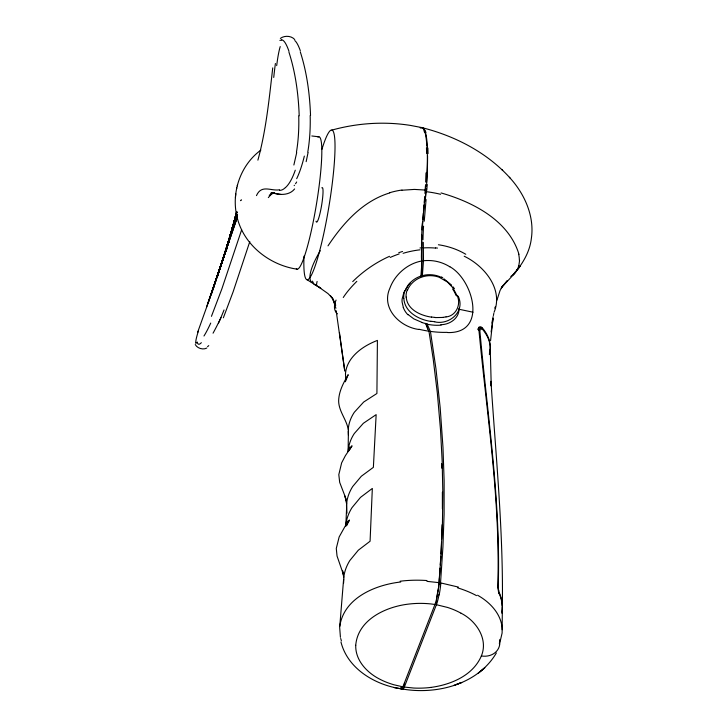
<?xml version="1.0" encoding="UTF-8"?>
<svg xmlns="http://www.w3.org/2000/svg" width="727" height="727" viewBox="0 0 727 727"><rect width="100%" height="100%" fill="white"/><g stroke="black" fill="none" stroke-linecap="round" stroke-linejoin="round"><path stroke-width="1.09" d="M499.849 639.396L499.385 643.822M348.115 451.422L348.469 427.385A122.181 62.567 5 0 1 354.367 412.218L363.673 402.04L376.913 393.489L377.413 340.4C367.526 344.271 357.948 349.905 351.441 358.484A100.744 51.581 5 0 0 345.47 373.805L345.807 379.839M343.58 583.163L344.053 575.421A142.419 72.927 5 0 1 349.878 560.462L358.32 550.203L370.079 541.233L372.333 488.435L360.501 497.377L352.013 507.637A141.356 72.382 5 0 0 346.179 522.613L345.852 525.512M423.314 242.327L423.487 260.757L422.332 276.033M442.389 508.818L442.38 492.197M430.902 687.415C450.822 684.761 472.977 675.601 481.356 655.963A17.503 14.867 21.3 0 0 499.84 642.704L502.112 632.999L502.357 607.281M421.86 241.873L422.033 260.966L420.86 276.714M442.116 524.749L441.634 539.225M425.995 172.899L425.64 182.05M345.798 526.239L346.897 501.476A138.157 70.746 5 0 1 352.74 486.472L361.346 476.23L373.378 467.343L376.15 414.635L363.355 423.296L354.313 433.51A127.734 65.403 5 0 0 348.433 448.614L348.188 451.558M440.844 324.696C449.859 324.687 459.555 318.153 459.01 308.321M447.605 332.566C488.09 333.729 473.195 279.541 449.877 266.745M430.893 687.406A53.344 27.308 5 0 1 413.745 688.042L404.33 687.07L404.503 682.744M421.796 234.939L421.424 256.676L421.969 275.969M404.33 687.07L436.391 604.71L436.691 597.14L438.663 587.152L441.071 554.528L442.461 522.513L442.825 492.606L442.161 461.263L440.517 429.993L437.354 393.207L433.228 359.265L428.994 331.476L425.468 323.361M441.507 542.36L440.935 554.001M519.578 260.42L518.787 265.946M440.816 556.137L440.298 564.806M422.033 229.896L422.605 221.326M343.607 579.283L339.673 627.501L340.427 637.315M425.431 185.867L424.941 193.455M422.378 227.46L424.668 199.38M425.768 184.385L425.395 190.065L414.39 189.411L401.995 190.229M427.176 184.603L426.804 190.238M440.089 568.105L439.499 576.638M439.426 577.656L439.208 580.6M424.25 221.208L426.077 199.561M424.722 196.363L424.241 202.388M439.117 582.745L439.235 581.291M440.462 584.063L442.916 547.086L444.097 514.153L444.124 480.756L442.97 447.232L440.171 407.602L435.955 368.762L430.475 331.685L426.967 323.697L427.531 329.013M260.839 150.144C240.891 164.711 231.44 191.383 236.666 215.356M422.741 219.627L423.305 212.956M439.108 582.9L439.017 583.935M490.552 340.754L493.07 318.353L491.125 331.966M424.014 204.969L423.45 211.33M235.793 193.8L235.421 197.608M272.743 67.884C269.181 98.827 266.155 130.015 257.894 160.158M339.782 626.292C343.898 597.848 375.368 584.826 400.731 581.991M308.084 152.47L306.158 161.658M437.627 593.968L437.436 594.959M439.044 594.241L438.872 595.195M296.716 152.561L293.872 165.002M491.87 323.097L493.151 316.599M437.454 594.904L437.463 594.84A17.521 2.372 -81.5 0 1 434.973 604.282M493.379 315.527L493.833 313.373M494.069 312.292C503.72 289.173 484.164 265.746 464.208 256.231M236.666 188.52L236.793 187.984M237.284 185.876L237.529 184.812M232.858 227.978L236.52 212.947M232.013 230.659L236.648 212.357L230.995 234.267M232.031 230.586L236.729 211.966L226.215 250.179M231.259 233.213L236.566 212.511M236.72 212.002L229.877 238.129L236.648 212.13M229.841 237.774L236.711 211.893M229.859 237.765L236.493 212.92L229.814 237.556M227.76 245.072L236.757 211.766M228.36 242.927L229.232 239.701M496.886 300.333L500.049 290.536L502.33 286.338L501.221 288.274L507.237 280.776L502.366 286.293C515.707 273.152 529.12 257.749 531.364 238.411C534.681 215.983 524.367 193.473 509.373 177.261M346.743 524.958L347.806 521.095M226.224 250.188L236.511 213.147M236.775 212.039L225.47 252.287L236.557 213.22M236.52 213.211L223.316 258.739L236.702 213.429M221.889 263.056L236.657 213.42M221.935 263.074L236.638 214.629M219.727 269.735L236.584 214.674M345.343 381.766L348.188 374.696C343.489 382.793 338.827 391.371 338.637 400.977C338.791 411.736 347.052 419.988 348.387 430.429M219.745 269.735L236.775 214.656L217.518 276.351L236.957 214.592M197.58 332.475L211.066 294.817M236.984 214.42L213.029 289.428L237.538 214.501M348.878 450.649L350.096 446.914L348.824 450.804M211.902 292.527L211.339 294.062L237.493 214.556M211.339 294.062L237.193 216.073M249.797 241.609L233.14 291.781L223.362 317.808M237.511 215.038L208.076 302.932L237.375 217.1M206.513 307.176L237.356 217.091M241.655 229.777L221.862 288.901L211.448 316.336M212.184 291.763L212.747 290.209M481.356 655.963C488.499 638.96 476.13 620.758 461.027 613.206M495.251 306.912L494.733 308.13M405.13 290.773C407.72 283.821 413.736 278.45 420.724 276.16A27.762 26.19 38.7 0 1 439.49 276.533M407.465 290.182C410.001 283.839 415.653 279.023 422.114 276.978A26.608 25.345 43.1 0 1 439.617 277.387M346.57 525.703L349.496 520.032L345.225 526.039L339.155 536.935L336.283 548.449L337.037 556.019L343.417 574.475L342.481 570.431L343.689 577.193M349.742 449.568L352.022 445.796L345.389 455.675L341.635 462.872L338.809 474.649L339.691 482.392L345.334 497.068L346.488 501.267L344.98 496.087L346.597 503.956M496.387 652.919C478.084 684.225 437.127 694.785 403.203 689.141M328.004 245.862C343.117 223.125 362.818 201.043 389.781 192.909M256.467 195.618C261.566 184.067 271.18 191.374 279.531 189.783M269.244 195.336L269.69 194.791M514.034 273.625L515.443 271.907M516.852 270.199L520.378 265.928L513.053 274.779L510.808 276.469M407.874 286.174L403.912 292.39L402.113 299.124A25.3 20.247 -24.6 0 0 402.095 301.987L403.331 307.448M268.318 197.608L271.162 194.391L270.489 194.854L274.061 192.664L271.198 192.846M208.758 345.607L207.531 346.724M270.58 193.764L271.471 192.864M294.626 188.965C289.264 195.581 279.713 195.245 272.334 192.773L274.879 193.264L272.334 192.773M352.722 281.603C363.336 271.035 375.877 262.42 389.545 256.295M206.759 348.051C203.133 350.15 197.117 348.306 195.254 344.543M197.035 342.599L195.854 343.117M280.34 38.413C284.402 35.323 291.282 35.605 294.744 39.54M279.886 40.43L281.694 40.012M455.429 684.825L461.709 682.453L453.693 685.47M398.76 252.678L402.549 251.469M331.903 130.088C357.384 123.045 384.229 121.264 410.364 125.398L421.451 127.516M446.069 316.945C456.265 315.882 461.445 304.15 457.056 295.307M422.033 260.966C408.047 263.21 394.925 274.352 389.945 288.065C380.73 308.021 399.696 326.977 418.77 329.458M423.487 260.757L426.685 260.493M419.979 247.971L421.86 247.807M442.952 317.454L435.246 317.581M434.755 321.861C449.54 325.278 465.58 311.365 458.174 296.18M426.958 581.355L439.126 582.663M435.573 247.88L437.49 248.08M311.819 135.976L318.889 136.803M440.562 582.89L458.401 587.089M478.766 327.277C484.864 330.058 480.683 325.078 479.102 327.304A4.589 1.836 71.5 0 0 478.848 328.404A4.353 1.799 70.4 0 0 478.848 329.295C486.917 414.735 500.503 500.112 497.786 586.189A5.38 1.309 83 0 0 497.877 587.97L498.468 591.405M480.465 328.822L482.11 329.095L481.728 328.722A6.906 2.699 77 0 0 481.11 328.377M477.457 329.067L478.857 329.331M478.339 329.976L479.811 330.222C487.39 415.617 500.876 500.903 498.222 586.88A4.053 0.927 83.4 0 0 498.304 588.216L498.622 590.388M340.954 641.959C347.615 668.795 375.087 684.925 400.922 688.76M394.052 687.588L401.777 688.905M280.976 194.491L274.27 193.3M436.391 604.71L447.623 607.463A54.298 27.808 5 0 1 461.018 613.215M431.529 317.154C420.688 315.591 407.047 309.62 406.22 297.07M430.793 321.398C418.761 319.644 404.63 312.056 403.839 298.47M297.134 269.19C269.108 265.091 243.009 244.417 236.848 216.11M458.973 309.239L473.013 312.21M426.731 323.997L425.44 323.642M441.071 192.946C472.795 201.942 508.864 220.508 518.978 254.359M422.86 127.861C455.629 136.294 487.099 152.625 509.99 177.924M481.101 328.34L480.056 328.586L479.811 330.222M421.878 322.37L413.799 318.862L408.101 314.564M439.59 277.478L447.523 282.076L453.548 288.528M439.453 276.642L440.971 277.278M441.289 276.932L442.761 277.659M314.746 284.711L320.798 288.21L306.967 279.677M477.566 595.231C490.18 602.265 501.866 614.497 502.203 629.718M443.888 278.795L451.621 285.129M318.726 287.02L327.959 293.563L331.93 297.552L330.349 295.707L333.448 300.306L335.71 305.285L332.457 298.025L335.901 308.266M313.855 284.121L312.446 281.104M501.993 169.673L502.693 170.4M453.085 286.874L454.42 288.701M402.304 688.896L402.295 688.86A17.493 2.39 -81.9 0 1 401.904 687.46M499.276 593.977L499.004 593.268M499.204 592.469L499.304 592.714A126.58 64.812 5 0 1 501.957 612.016M424.023 130.733L424.604 132.568M425.431 131.069L426.013 132.896M300.269 51.799C306.885 72.336 309.757 93.965 310.529 115.475M288.937 52.135C295.535 72.673 298.433 94.292 299.197 115.802M341.399 640.869L340.709 638.497M336.138 310.656L344.771 371.124M339.436 332.457L344.662 370.061M346.97 513.153L346.488 505.356M348.206 431.32L348.442 435.273M427.876 148.026L428.049 153.67M426.467 147.708L426.64 153.379M441.662 463.681L441.834 468.206M490.28 349.505L491.243 386.055L490.961 381.275C495.85 456.12 503.402 530.892 502.366 605.991M317.917 137.076A67.084 8.515 -80.6 0 1 316.49 203.923A67.084 8.515 -80.6 0 1 296.298 268.717M296.652 181.995A77.098 18.52 -81.8 0 1 295.544 183.731M294.435 185.267A77.098 18.52 -81.8 0 1 294.162 185.621M304.349 156.078A76.053 19.62 -85.3 0 1 296.698 178.669M310.175 115.548A67.556 21.992 89.7 0 1 307.794 151.998M294.789 40.558A66.475 11.368 84.4 0 1 300.296 50.672M221.008 317.644A76.181 6.261 -67.4 0 1 213.047 333.193M224.043 309.956A78.661 9.678 -72 0 1 218.418 323.315M210.73 323.07A77.089 12.477 -74.2 0 1 203.978 336.001M201.334 342.69A76.053 9.033 -71.7 0 1 197.244 342.008M195.917 342.98A67.556 5.307 -65.8 0 1 198.535 330.631M228.451 242.1A66.475 5.198 -71.3 0 1 228.305 242.564M226.433 248.652A66.475 5.198 -71.3 0 1 226.133 249.606M240.483 200.697A76.181 4.335 -72.4 0 1 240.973 200.143M241.4 199.943A76.181 4.335 -72.4 0 1 241.518 199.989M273.734 77.444A77.089 6.961 -87 0 1 275.397 63.503M276.687 65.612A76.053 10.051 -89.6 0 1 280.213 46.573M281.685 39.849A67.556 11.268 84.4 0 1 288.955 51.263M298.742 115.902A66.475 21.501 89.5 0 1 296.452 152.125M295.262 170.2A76.181 23.146 -89.3 0 1 285.393 187.639M285.148 187.811A78.67 20.102 -84.9 0 1 279.477 190.329M452.603 289.001A24.509 17.203 47.4 0 1 456.011 295.389M406.084 297.089A22.873 18.893 -12.4 0 1 407.156 290.128M435.191 317.426A23.918 11.25 11.4 0 1 431.529 316.999M445.978 316.854A27.499 14.295 13 0 1 442.87 317.354M453.43 289.155A27.653 19.856 45.7 0 1 457.101 296.252M403.739 298.479A26.872 22.346 -9.6 0 1 404.821 290.709M434.71 321.688A25.163 13.131 12.2 0 1 430.793 321.225M438.899 595.322A17.53 2.463 -81.7 0 1 436.382 604.864M337.428 313.846A69.283 23.982 -29.6 0 1 336.065 300.078M343.262 297.497A70.992 23.946 -33.5 0 1 356.821 281.349M390.172 257.449A83.75 62.049 -17.9 0 1 399.205 253.914M403.085 253.314A79.27 64.303 -17.5 0 1 420.015 249.824M321.897 149.398A75.835 9.624 -80.6 0 1 334.838 154.333A75.835 9.624 -80.6 0 1 317.154 259.766A75.835 9.624 -80.6 0 1 304.004 256.086M321.834 187.848A17.503 2.217 -80.6 0 1 321.434 206.359A17.503 2.217 -80.6 0 1 316.045 221.19M447.296 332.348A36.441 11.559 8.7 0 1 430.475 331.403M404.348 686.861A17.53 2.381 -81.4 0 1 402.34 689.06M438.944 584.063A17.475 2.463 -81.7 0 1 437.581 593.859M400.904 687.915A17.475 2.136 -82.7 0 1 400.822 687.388M402.894 686.997A17.521 2.399 -81.8 0 1 400.94 688.669M440.789 583.554A17.484 2.799 -81.4 0 1 439.226 594.595M429.012 331.212A37.922 12.886 9 0 1 418.979 329.258M423.314 247.925A74.336 64.549 -19.4 0 1 435.528 248.08M426.131 188.493A92.647 11.505 -83.4 0 1 425.386 198.271M422.978 239.792A74.89 14.758 -83.2 0 1 423.559 226.161M421.533 245.608A83.75 19.175 -82.3 0 1 422.442 222.716M425.913 192.155A93.919 10.242 -83.7 0 1 425.213 200.925M426.476 191.71A121.818 109.095 -21.7 0 1 440.589 194.282M420.188 127.834A92.783 12.868 -81.8 0 1 424.105 130.269M424.777 131.614A92.702 12.75 -82.4 0 1 426.84 146.145M427.258 150.78A92.593 11.986 -83.1 0 1 426.531 182.55M427.558 155.742A92.447 10.96 -83.6 0 1 426.531 186.157M425.831 133.922A92.574 12.295 -82.9 0 1 427.476 149.698M420.988 128.116A92.656 12.822 -82.2 0 1 425.34 131.587M425.422 323.488A26.572 13.777 11.3 0 1 421.805 322.479M441.189 325.123A26.445 13.231 11.5 0 1 426.849 324.16M457.528 587.816A73.163 33.76 4.9 0 1 476.512 595.631M400.104 581.236A72.137 34.578 5.8 0 1 426.922 580.537M389.727 192.71A79.061 75.126 -37.8 0 1 401.976 190.038M311.456 282.176A83.387 19.938 -47.8 0 1 320.262 250.733M316.554 285.175A90.339 18.602 -43.1 0 1 317.117 281.467M518.678 265.891A65.294 34.178 30.9 0 1 513.171 274.87M518.678 254.268A67.72 35.65 29.4 0 1 519.369 260.348M438.408 244.754A77.007 66.72 -18.9 0 1 465.771 254.277M408.301 285.129A29.216 27.608 34.9 0 1 410.137 283.157M407.874 314.727A30.525 24.582 -18.2 0 1 403.276 307.466M426.685 260.539A41.548 40.757 77 0 1 449.831 266.8M482.237 327.786A86.858 44.474 5 0 1 489.38 353.349M499.376 593.968A126.262 64.648 5 0 1 501.957 613.297M482.301 329.058A87.222 44.665 5 0 1 489.353 354.603M498.995 593.414A7.215 1.399 82.4 0 1 498.44 591.542M499.213 592.305A5.334 0.972 82.2 0 1 498.658 590.279M355.73 645.285C355.258 660.152 366.717 672.384 379.167 678.864A53.544 27.417 5 0 0 393.87 684.761L402.903 686.833L434.964 604.473L430.502 603.892A52.244 26.754 5 0 0 409.51 603.992C386.591 606.373 357.884 619.286 355.73 645.285M229.269 239.937L228.414 243.172L229.287 239.928M227.178 247.216L226.306 250.442L227.188 247.225M484.718 667.84L478.311 673.138L484.718 667.84"/></g></svg>
